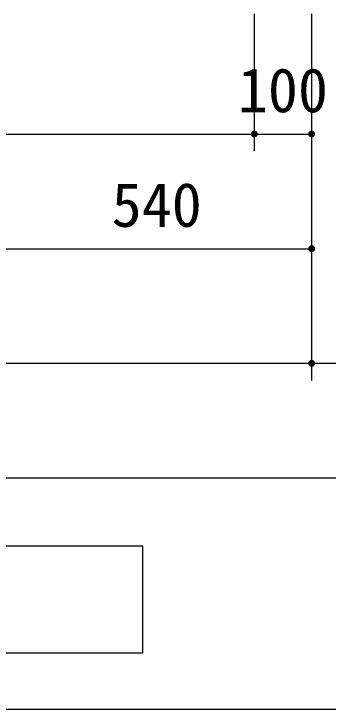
# Model space of a CAD drawing. Units: millimetres, scale not verified. Extents: x -8910 to 8910, y -6308 to 6308.
# Drawn here: x -4071 to -3523, y -5056 to -3844 of the extents above; entities that cross this region are included whole.
import ezdxf
from ezdxf.enums import TextEntityAlignment as Align

# ---------------------------------------------------------------- set-up
doc = ezdxf.new("R2010")
doc.units = ezdxf.units.MM
doc.header["$LTSCALE"] = 30
for name, color, linetype, lineweight in [('0-0_製作', 5, 'Continuous', 25), ('0-2_機器', 2, 'Continuous', 25), ('1-1_Axis_waku', 7, 'Continuous', 25)]:
    doc.layers.add(name, color=color, linetype=linetype, lineweight=lineweight)
doc.styles.add('ＭＳ ゴシック', font='')
doc.styles.get('ＭＳ ゴシック').set_extended_font_data('MS Gothic')

msp = doc.modelspace()

# ---------------------------------------------------------------- linework, layer by layer
at = {"layer": '0-0_製作', "color": 2}
for p, q in [((-3651.8, -4083.19), (-3651.8, -3843.57)), ((-3551.8, -4483.19), (-3551.8, -3843.57))]:
    msp.add_line(p, q, dxfattribs=at)
at = {"layer": '0-0_製作'}
for points in [[(-3657.23, -4050.63), (-3651.8, -4053.19), (-3657.5, -4051.33)], [(-3656.86, -4049.97), (-3651.8, -4053.19), (-3657.23, -4050.63)], [(-3656.42, -4049.36), (-3651.8, -4053.19), (-3656.86, -4049.97)], [(-3655.9, -4048.81), (-3651.8, -4053.19), (-3656.42, -4049.36)], [(-3655.9, -4048.81), (-3651.8, -4047.19), (-3651.8, -4053.19)], [(-3655.32, -4048.33), (-3651.8, -4047.19), (-3655.9, -4048.81)], [(-3654.69, -4047.93), (-3651.8, -4047.19), (-3655.32, -4048.33)], [(-3654.01, -4047.61), (-3651.8, -4047.19), (-3654.69, -4047.93)], [(-3653.29, -4047.38), (-3651.8, -4047.19), (-3654.01, -4047.61)], [(-3652.55, -4047.23), (-3651.8, -4047.19), (-3653.29, -4047.38)], [(-3651.8, -4047.19), (-3645.8, -4053.19), (-3651.8, -4053.19)], [(-3651.8, -4047.19), (-3645.84, -4052.43), (-3645.8, -4053.19)], [(-3651.42, -4047.2), (-3645.84, -4052.43), (-3651.8, -4047.19)], [(-3651.42, -4047.2), (-3645.99, -4051.69), (-3645.84, -4052.43)], [(-3650.67, -4047.29), (-3645.99, -4051.69), (-3651.42, -4047.2)], [(-3650.67, -4047.29), (-3646.22, -4050.98), (-3645.99, -4051.69)], [(-3649.94, -4047.48), (-3646.22, -4050.98), (-3650.67, -4047.29)], [(-3649.94, -4047.48), (-3646.54, -4050.3), (-3646.22, -4050.98)], [(-3649.24, -4047.76), (-3646.54, -4050.3), (-3649.94, -4047.48)], [(-3649.24, -4047.76), (-3646.94, -4049.66), (-3646.54, -4050.3)], [(-3648.58, -4048.12), (-3646.94, -4049.66), (-3649.24, -4047.76)], [(-3648.58, -4048.12), (-3647.42, -4049.08), (-3646.94, -4049.66)], [(-3647.97, -4048.56), (-3647.42, -4049.08), (-3648.58, -4048.12)], [(-3557.23, -4050.63), (-3551.8, -4053.19), (-3557.5, -4051.33)], [(-3556.86, -4049.97), (-3551.8, -4053.19), (-3557.23, -4050.63)], [(-3556.42, -4049.36), (-3551.8, -4053.19), (-3556.86, -4049.97)], [(-3555.9, -4048.81), (-3551.8, -4053.19), (-3556.42, -4049.36)], [(-3555.9, -4048.81), (-3551.8, -4047.19), (-3551.8, -4053.19)], [(-3555.32, -4048.33), (-3551.8, -4047.19), (-3555.9, -4048.81)], [(-3554.69, -4047.93), (-3551.8, -4047.19), (-3555.32, -4048.33)], [(-3554.01, -4047.61), (-3551.8, -4047.19), (-3554.69, -4047.93)], [(-3553.29, -4047.38), (-3551.8, -4047.19), (-3554.01, -4047.61)], [(-3552.55, -4047.23), (-3551.8, -4047.19), (-3553.29, -4047.38)], [(-3551.8, -4047.19), (-3545.8, -4053.19), (-3551.8, -4053.19)], [(-3551.8, -4047.19), (-3545.84, -4052.43), (-3545.8, -4053.19)], [(-3551.8, -4047.19), (-3545.99, -4051.69), (-3545.84, -4052.43)], [(-3551.42, -4047.2), (-3545.99, -4051.69), (-3551.8, -4047.19)], [(-3550.67, -4047.29), (-3545.99, -4051.69), (-3551.42, -4047.2)], [(-3550.67, -4047.29), (-3546.22, -4050.98), (-3545.99, -4051.69)], [(-3549.94, -4047.48), (-3546.22, -4050.98), (-3550.67, -4047.29)], [(-3549.94, -4047.48), (-3546.54, -4050.3), (-3546.22, -4050.98)], [(-3549.24, -4047.76), (-3546.54, -4050.3), (-3549.94, -4047.48)], [(-3549.24, -4047.76), (-3546.94, -4049.66), (-3546.54, -4050.3)], [(-3548.58, -4048.12), (-3546.94, -4049.66), (-3549.24, -4047.76)], [(-3548.58, -4048.12), (-3547.42, -4049.08), (-3546.94, -4049.66)], [(-3547.97, -4048.56), (-3547.42, -4049.08), (-3548.58, -4048.12)], [(-3657.79, -4052.81), (-3651.8, -4053.19), (-3657.8, -4053.19)], [(-3657.8, -4053.19), (-3651.8, -4059.19), (-3657.75, -4053.94)], [(-3657.8, -4053.19), (-3651.8, -4053.19), (-3651.8, -4059.19)], [(-3657.69, -4052.06), (-3651.8, -4053.19), (-3657.79, -4052.81)], [(-3657.75, -4053.94), (-3652.17, -4059.17), (-3657.61, -4054.68)], [(-3657.75, -4053.94), (-3651.8, -4059.19), (-3652.17, -4059.17)], [(-3657.5, -4051.33), (-3651.8, -4053.19), (-3657.69, -4052.06)], [(-3657.61, -4054.68), (-3652.92, -4059.08), (-3657.38, -4055.4)], [(-3657.61, -4054.68), (-3652.17, -4059.17), (-3652.92, -4059.08)], [(-3657.38, -4055.4), (-3653.65, -4058.89), (-3657.06, -4056.08)], [(-3657.38, -4055.4), (-3652.92, -4059.08), (-3653.65, -4058.89)], [(-3657.06, -4056.08), (-3654.35, -4058.62), (-3656.65, -4056.71)], [(-3657.06, -4056.08), (-3653.65, -4058.89), (-3654.35, -4058.62)], [(-3656.65, -4056.71), (-3655.01, -4058.25), (-3656.17, -4057.29)], [(-3656.65, -4056.71), (-3654.35, -4058.62), (-3655.01, -4058.25)], [(-3656.17, -4057.29), (-3655.01, -4058.25), (-3655.62, -4057.81)], [(-3651.8, -4053.19), (-3651.05, -4059.14), (-3651.8, -4059.19)], [(-3651.8, -4053.19), (-3650.31, -4059), (-3651.05, -4059.14)], [(-3651.8, -4053.19), (-3649.59, -4058.77), (-3650.31, -4059)], [(-3651.8, -4053.19), (-3648.91, -4058.44), (-3649.59, -4058.77)], [(-3651.8, -4053.19), (-3648.27, -4058.04), (-3648.91, -4058.44)], [(-3651.8, -4053.19), (-3647.69, -4057.56), (-3648.27, -4058.04)], [(-3651.8, -4053.19), (-3647.17, -4057.01), (-3647.69, -4057.56)], [(-3645.8, -4053.19), (-3647.17, -4057.01), (-3651.8, -4053.19)], [(-3645.8, -4053.19), (-3646.73, -4056.4), (-3647.17, -4057.01)], [(-3645.8, -4053.19), (-3646.37, -4055.74), (-3646.73, -4056.4)], [(-3645.8, -4053.19), (-3646.09, -4055.04), (-3646.37, -4055.74)], [(-3645.8, -4053.19), (-3645.9, -4054.31), (-3646.09, -4055.04)], [(-3645.8, -4053.19), (-3645.81, -4053.56), (-3645.9, -4054.31)], [(-3557.79, -4052.81), (-3551.8, -4053.19), (-3557.8, -4053.19)], [(-3557.8, -4053.19), (-3551.8, -4053.19), (-3557.75, -4053.94)], [(-3557.69, -4052.06), (-3551.8, -4053.19), (-3557.79, -4052.81)], [(-3557.75, -4053.94), (-3551.8, -4053.19), (-3551.8, -4059.19)], [(-3557.75, -4053.94), (-3552.17, -4059.17), (-3557.61, -4054.68)], [(-3557.75, -4053.94), (-3551.8, -4059.19), (-3552.17, -4059.17)], [(-3557.5, -4051.33), (-3551.8, -4053.19), (-3557.69, -4052.06)], [(-3557.61, -4054.68), (-3552.92, -4059.08), (-3557.38, -4055.4)], [(-3557.61, -4054.68), (-3552.17, -4059.17), (-3552.92, -4059.08)], [(-3557.38, -4055.4), (-3553.65, -4058.89), (-3557.06, -4056.08)], [(-3557.38, -4055.4), (-3552.92, -4059.08), (-3553.65, -4058.89)], [(-3557.06, -4056.08), (-3554.35, -4058.62), (-3556.65, -4056.71)], [(-3557.06, -4056.08), (-3553.65, -4058.89), (-3554.35, -4058.62)], [(-3556.65, -4056.71), (-3555.01, -4058.25), (-3556.17, -4057.29)], [(-3556.65, -4056.71), (-3554.35, -4058.62), (-3555.01, -4058.25)], [(-3556.17, -4057.29), (-3555.01, -4058.25), (-3555.62, -4057.81)], [(-3551.8, -4053.19), (-3551.05, -4059.14), (-3551.8, -4059.19)], [(-3551.8, -4053.19), (-3550.31, -4059), (-3551.05, -4059.14)], [(-3551.8, -4053.19), (-3549.59, -4058.77), (-3550.31, -4059)], [(-3551.8, -4053.19), (-3548.91, -4058.44), (-3549.59, -4058.77)], [(-3551.8, -4053.19), (-3548.27, -4058.04), (-3548.91, -4058.44)], [(-3551.8, -4053.19), (-3547.69, -4057.56), (-3548.27, -4058.04)], [(-3551.8, -4053.19), (-3547.17, -4057.01), (-3547.69, -4057.56)], [(-3545.8, -4053.19), (-3547.17, -4057.01), (-3551.8, -4053.19)], [(-3545.8, -4053.19), (-3546.73, -4056.4), (-3547.17, -4057.01)], [(-3545.8, -4053.19), (-3546.37, -4055.74), (-3546.73, -4056.4)], [(-3545.8, -4053.19), (-3546.09, -4055.04), (-3546.37, -4055.74)], [(-3545.8, -4053.19), (-3545.9, -4054.31), (-3546.09, -4055.04)], [(-3545.8, -4053.19), (-3545.81, -4053.56), (-3545.9, -4054.31)], [(-3557.79, -4252.81), (-3551.8, -4253.19), (-3557.8, -4253.19)], [(-3557.8, -4253.19), (-3551.8, -4253.19), (-3557.75, -4253.94)], [(-3557.69, -4252.06), (-3551.8, -4253.19), (-3557.79, -4252.81)], [(-3557.75, -4253.94), (-3551.8, -4253.19), (-3551.8, -4259.19)], [(-3557.75, -4253.94), (-3552.17, -4259.17), (-3557.61, -4254.68)], [(-3557.75, -4253.94), (-3551.8, -4259.19), (-3552.17, -4259.17)], [(-3557.5, -4251.33), (-3551.8, -4253.19), (-3557.69, -4252.06)], [(-3557.61, -4254.68), (-3552.92, -4259.08), (-3557.38, -4255.4)], [(-3557.61, -4254.68), (-3552.17, -4259.17), (-3552.92, -4259.08)], [(-3557.23, -4250.63), (-3551.8, -4253.19), (-3557.5, -4251.33)], [(-3557.38, -4255.4), (-3553.65, -4258.89), (-3557.06, -4256.08)], [(-3557.38, -4255.4), (-3552.92, -4259.08), (-3553.65, -4258.89)], [(-3556.86, -4249.97), (-3551.8, -4253.19), (-3557.23, -4250.63)], [(-3557.06, -4256.08), (-3554.35, -4258.62), (-3556.65, -4256.71)], [(-3557.06, -4256.08), (-3553.65, -4258.89), (-3554.35, -4258.62)], [(-3556.42, -4249.36), (-3551.8, -4253.19), (-3556.86, -4249.97)], [(-3556.65, -4256.71), (-3555.01, -4258.25), (-3556.17, -4257.29)], [(-3556.65, -4256.71), (-3554.35, -4258.62), (-3555.01, -4258.25)], [(-3555.9, -4248.81), (-3551.8, -4253.19), (-3556.42, -4249.36)], [(-3556.17, -4257.29), (-3555.01, -4258.25), (-3555.62, -4257.81)], [(-3555.9, -4248.81), (-3551.8, -4247.19), (-3551.8, -4253.19)], [(-3555.32, -4248.33), (-3551.8, -4247.19), (-3555.9, -4248.81)], [(-3554.69, -4247.93), (-3551.8, -4247.19), (-3555.32, -4248.33)], [(-3554.01, -4247.61), (-3551.8, -4247.19), (-3554.69, -4247.93)], [(-3553.29, -4247.38), (-3551.8, -4247.19), (-3554.01, -4247.61)], [(-3552.55, -4247.23), (-3551.8, -4247.19), (-3553.29, -4247.38)], [(-3551.8, -4247.19), (-3545.8, -4253.19), (-3551.8, -4253.19)], [(-3551.8, -4247.19), (-3545.84, -4252.43), (-3545.8, -4253.19)], [(-3551.8, -4247.19), (-3545.99, -4251.69), (-3545.84, -4252.43)], [(-3551.42, -4247.2), (-3545.99, -4251.69), (-3551.8, -4247.19)], [(-3551.8, -4253.19), (-3551.05, -4259.14), (-3551.8, -4259.19)], [(-3551.8, -4253.19), (-3550.31, -4259), (-3551.05, -4259.14)], [(-3551.8, -4253.19), (-3549.59, -4258.77), (-3550.31, -4259)], [(-3551.8, -4253.19), (-3548.91, -4258.44), (-3549.59, -4258.77)], [(-3551.8, -4253.19), (-3548.27, -4258.04), (-3548.91, -4258.44)], [(-3551.8, -4253.19), (-3547.69, -4257.56), (-3548.27, -4258.04)], [(-3551.8, -4253.19), (-3547.17, -4257.01), (-3547.69, -4257.56)], [(-3545.8, -4253.19), (-3547.17, -4257.01), (-3551.8, -4253.19)], [(-3550.67, -4247.29), (-3545.99, -4251.69), (-3551.42, -4247.2)], [(-3550.67, -4247.29), (-3546.22, -4250.98), (-3545.99, -4251.69)], [(-3549.94, -4247.48), (-3546.22, -4250.98), (-3550.67, -4247.29)], [(-3549.94, -4247.48), (-3546.54, -4250.3), (-3546.22, -4250.98)], [(-3549.24, -4247.76), (-3546.54, -4250.3), (-3549.94, -4247.48)], [(-3549.24, -4247.76), (-3546.94, -4249.66), (-3546.54, -4250.3)], [(-3548.58, -4248.12), (-3546.94, -4249.66), (-3549.24, -4247.76)], [(-3548.58, -4248.12), (-3547.42, -4249.08), (-3546.94, -4249.66)], [(-3547.97, -4248.56), (-3547.42, -4249.08), (-3548.58, -4248.12)], [(-3545.8, -4253.19), (-3546.73, -4256.4), (-3547.17, -4257.01)], [(-3545.8, -4253.19), (-3546.37, -4255.74), (-3546.73, -4256.4)], [(-3545.8, -4253.19), (-3546.09, -4255.04), (-3546.37, -4255.74)], [(-3545.8, -4253.19), (-3545.9, -4254.31), (-3546.09, -4255.04)], [(-3545.8, -4253.19), (-3545.81, -4253.56), (-3545.9, -4254.31)], [(-3557.5, -4451.33), (-3551.8, -4453.19), (-3557.69, -4452.06)], [(-3557.23, -4450.63), (-3551.8, -4453.19), (-3557.5, -4451.33)], [(-3556.86, -4449.97), (-3551.8, -4453.19), (-3557.23, -4450.63)], [(-3556.42, -4449.36), (-3551.8, -4453.19), (-3556.86, -4449.97)], [(-3556.42, -4449.36), (-3551.8, -4447.19), (-3551.8, -4453.19)], [(-3555.9, -4448.81), (-3551.8, -4447.19), (-3556.42, -4449.36)], [(-3555.32, -4448.33), (-3551.8, -4447.19), (-3555.9, -4448.81)], [(-3554.69, -4447.93), (-3551.8, -4447.19), (-3555.32, -4448.33)], [(-3554.01, -4447.61), (-3551.8, -4447.19), (-3554.69, -4447.93)], [(-3553.29, -4447.38), (-3551.8, -4447.19), (-3554.01, -4447.61)], [(-3552.55, -4447.23), (-3551.8, -4447.19), (-3553.29, -4447.38)], [(-3551.8, -4447.19), (-3545.8, -4453.19), (-3551.8, -4453.19)], [(-3551.8, -4447.19), (-3545.84, -4452.43), (-3545.8, -4453.19)], [(-3551.8, -4447.19), (-3545.99, -4451.69), (-3545.84, -4452.43)], [(-3551.42, -4447.2), (-3545.99, -4451.69), (-3551.8, -4447.19)], [(-3551.42, -4447.2), (-3546.22, -4450.98), (-3545.99, -4451.69)], [(-3550.67, -4447.29), (-3546.22, -4450.98), (-3551.42, -4447.2)], [(-3550.67, -4447.29), (-3546.54, -4450.3), (-3546.22, -4450.98)], [(-3549.94, -4447.48), (-3546.54, -4450.3), (-3550.67, -4447.29)], [(-3549.94, -4447.48), (-3546.94, -4449.66), (-3546.54, -4450.3)], [(-3549.24, -4447.76), (-3546.94, -4449.66), (-3549.94, -4447.48)], [(-3549.24, -4447.76), (-3547.42, -4449.08), (-3546.94, -4449.66)], [(-3548.58, -4448.12), (-3547.42, -4449.08), (-3549.24, -4447.76)], [(-3548.58, -4448.12), (-3547.97, -4448.56), (-3547.42, -4449.08)], [(-3557.79, -4452.81), (-3551.8, -4453.19), (-3557.8, -4453.19)], [(-3557.8, -4453.19), (-3551.8, -4453.19), (-3557.75, -4453.94)], [(-3557.69, -4452.06), (-3551.8, -4453.19), (-3557.79, -4452.81)], [(-3557.75, -4453.94), (-3551.8, -4453.19), (-3551.8, -4459.19)], [(-3557.75, -4453.94), (-3551.8, -4459.19), (-3557.61, -4454.68)], [(-3557.61, -4454.68), (-3552.17, -4459.17), (-3557.38, -4455.4)], [(-3557.61, -4454.68), (-3551.8, -4459.19), (-3552.17, -4459.17)], [(-3557.38, -4455.4), (-3552.92, -4459.08), (-3557.06, -4456.08)], [(-3557.38, -4455.4), (-3552.17, -4459.17), (-3552.92, -4459.08)], [(-3557.06, -4456.08), (-3553.65, -4458.89), (-3556.65, -4456.71)], [(-3557.06, -4456.08), (-3552.92, -4459.08), (-3553.65, -4458.89)], [(-3556.65, -4456.71), (-3554.35, -4458.62), (-3556.17, -4457.29)], [(-3556.65, -4456.71), (-3553.65, -4458.89), (-3554.35, -4458.62)], [(-3556.17, -4457.29), (-3555.01, -4458.25), (-3555.62, -4457.81)], [(-3556.17, -4457.29), (-3554.35, -4458.62), (-3555.01, -4458.25)], [(-3551.8, -4453.19), (-3551.05, -4459.14), (-3551.8, -4459.19)], [(-3551.8, -4453.19), (-3550.31, -4459), (-3551.05, -4459.14)], [(-3551.8, -4453.19), (-3549.59, -4458.77), (-3550.31, -4459)], [(-3551.8, -4453.19), (-3548.91, -4458.44), (-3549.59, -4458.77)], [(-3551.8, -4453.19), (-3548.27, -4458.04), (-3548.91, -4458.44)], [(-3551.8, -4453.19), (-3547.69, -4457.56), (-3548.27, -4458.04)], [(-3551.8, -4453.19), (-3547.17, -4457.01), (-3547.69, -4457.56)], [(-3551.8, -4453.19), (-3546.73, -4456.4), (-3547.17, -4457.01)], [(-3545.8, -4453.19), (-3546.73, -4456.4), (-3551.8, -4453.19)], [(-3545.8, -4453.19), (-3546.37, -4455.74), (-3546.73, -4456.4)], [(-3545.8, -4453.19), (-3546.09, -4455.04), (-3546.37, -4455.74)], [(-3545.8, -4453.19), (-3545.9, -4454.31), (-3546.09, -4455.04)], [(-3545.8, -4453.19), (-3545.81, -4453.56), (-3545.9, -4454.31)]]:
    msp.add_solid(points, dxfattribs=at)
at = {"layer": '0-2_機器'}
for p, q in [((-6051.8, -4053.19), (-3651.8, -4053.19)), ((-3651.8, -4053.19), (-3551.8, -4053.19)), ((-4091.8, -4253.19), (-3551.8, -4253.19)), ((-6151.8, -4453.19), (-3551.8, -4453.19)), ((-3551.8, -4453.19), (-2881.77, -4453.19)), ((-6151.8, -4653.19), (-2771.77, -4653.19))]:
    msp.add_line(p, q, dxfattribs=at)
at = {"layer": '0-2_機器', "color": 3}
msp.add_lwpolyline([(-3845.92, -4958.41), (-3845.92, -4772.1), (-5875.25, -4772.1), (-5875.25, -4958.41)], close=True, dxfattribs=at)
at = {"layer": '1-1_Axis_waku'}
msp.add_line((-7770, -5056.5), (8400, -5056.5), dxfattribs=at)

# ---------------------------------------------------------------- texts
at = {"layer": '0-2_機器', "color": 4, "style": 'ＭＳ ゴシック'}
for s, p in [('100', (-3680.55, -4038.19)), ('540', (-3900.55, -4238.19))]:
    msp.add_text(s, height=76.98, dxfattribs=at).set_placement(p, align=Align.BOTTOM_LEFT)

doc.saveas('drawing.dxf')
